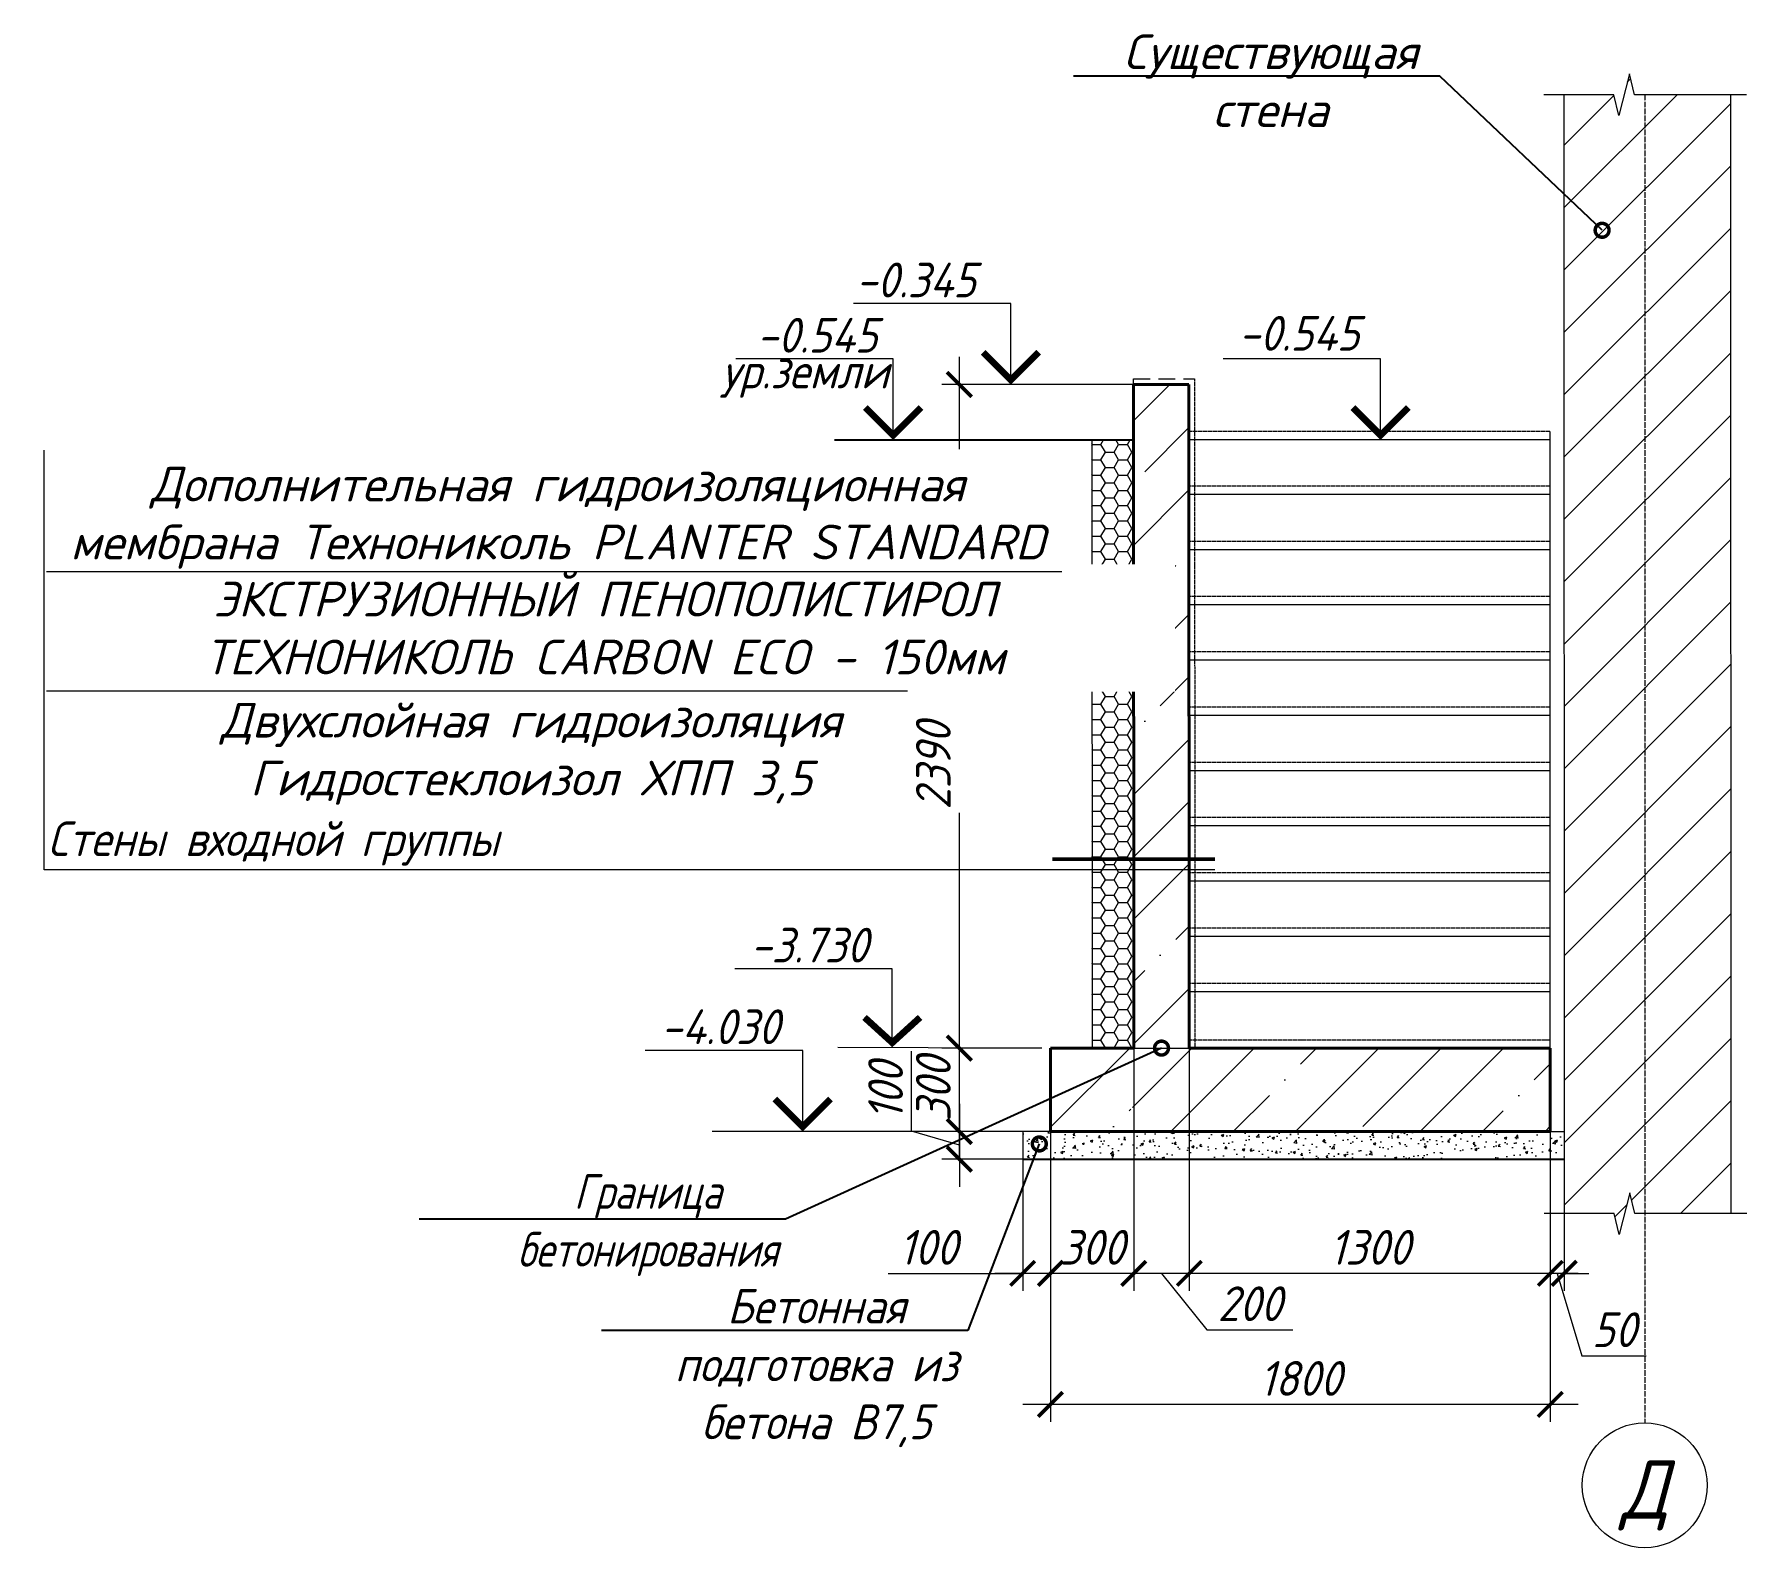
# Model space of a CAD drawing. Header units: millimetres. Extents: x 504091 to 2165846, y 135022 to 442887.
# Drawn here: x 1506859 to 1513026, y 257819 to 263270 of the extents above; entities that cross this region are included whole.
import ezdxf
from ezdxf import colors
from ezdxf.entities.mleader import LeaderData, LeaderLine
from ezdxf.math import Vec2, Vec3

# ---------------------------------------------------------------- set-up
doc = ezdxf.new("R2010")
doc.units = ezdxf.units.MM
for name, pattern in [('ADSK_Линия сетки', [25, 20, -2.5, 0, -2.5]), ('IMPORT-ADSK_Штриховая_ш3 п1_5 _2_', [4.5, 3, -1.5]), ('осеваяX2', [4, 2.5, -0.5, 0.5, -0.5])]:
    doc.linetypes.add(name, pattern=pattern)
doc.layers.get('Defpoints').update_dxf_attribs({"color": 255})
for name, color, linetype, lineweight in [('+АР_Вспомогательная', 7, 'Continuous', 9), ('S-STRS', 31, 'Continuous', 9), ('Монолит тонкий', 204, 'Continuous', 9), ('Оси', 165, 'осеваяX2', 13), ('Размер', 7, 'Continuous', 13), ('размеры', 7, 'Continuous', 9), ('Размеры КР', 164, 'Continuous', 9), ('СПДС_+АР_Выноски', 4, 'Continuous', 9)]:
    doc.layers.add(name, color=color, linetype=linetype, lineweight=lineweight)
for name, color, linetype in [('PS_Выноски', 7, 'Continuous'), ('SGRAND', 7, 'Continuous'), ('Контур', 7, 'Continuous')]:
    doc.layers.add(name, color=color, linetype=linetype)
doc.styles.add('GOST 2.304_new', font='isocpeur.ttf', dxfattribs={"width": 0.9, "oblique": 15})
doc.linetypes.add('zem', pattern='A,1.9,[130,ltypeshp.shx,S=2.4,R=135,X=0.5,Y=-1.8],2,[130,ltypeshp.shx,S=2.4,R=135,X=0.5,Y=-1.8],2,[130,ltypeshp.shx,S=2.4,R=135,X=0.5,Y=-1.8],3.8', length=9.7)
doc.linetypes.add('зигзаг', pattern='A,0.00254,-5.08,[131,ltypeshp.shx,S=5.08,R=0,X=-5.08,Y=0],-10.16,[131,ltypeshp.shx,S=5.08,R=180,X=5.08,Y=0],-5.08', length=20.32254)
doc.dimstyles.new('SPDS 1_50', dxfattribs={"dimscale": 50, "dimtxt": 2.5, "dimasz": 1.77, "dimexe": 1.25, "dimexo": 0.625, "dimtad": 1, "dimdec": 0, "dimrnd": 0.001, "dimzin": 9, "dimtxsty": 'GOST 2.304_new', "dimblk": 'ARCHTICK', "dimcen": 2.5, "dimdle": 2, "dimclrt": 256, "dimadec": 0, "dimazin": 2, "dimtfac": 0.75, "dimtdec": 0, "dimtmove": 1, "dimatfit": 3, "dimfxl": 0, "dimtolj": 1, "dimlwd": 9, "dimlwe": 9, "dimarcsym": 0})

# ---------------------------------------------------------------- blocks, each defined once
blk = doc.blocks.new('_DotSmall')
at = {"color": 0, "linetype": 'ByBlock', "lineweight": 35, "const_width": 0.5}
blk.add_lwpolyline([(-0.0625, 0, 1), (0.0625, 0, 1)], format="xyb", close=True, dxfattribs=at)
blk = doc.blocks.new('_ArchTick')
at = {"color": 0, "linetype": 'ByBlock', "const_width": 0.15}
blk.add_lwpolyline([(-0.5, -0.5), (0.5, 0.5)], dxfattribs=at)
blk = doc.blocks.new('*D3622')
at = {"layer": 'Defpoints', "color": 0, "lineweight": 20, "transparency": 16777216}
for p in [(1512318.4, 259468.7), (1512368.3, 259439.7), (1512318.4, 258807.6)]:
    blk.add_point(p, dxfattribs=at)
at = {"layer": 'Контур', "color": 0, "lineweight": 9, "transparency": 16777216}
for p, q in [((1512318.4, 259437.5), (1512318.4, 258745.1)), ((1512368.3, 259408.5), (1512368.3, 258745.1)), ((1512318.4, 258807.6), (1512229.9, 258807.6)), ((1512368.3, 258807.6), (1512318.4, 258807.6)), ((1512368.3, 258807.6), (1512318.4, 258807.6)), ((1512343.4, 258807.6), (1512432.4, 258510.7)), ((1512368.3, 258807.6), (1512456.8, 258807.6)), ((1512432.4, 258510.7), (1512663.4, 258510.7))]:
    blk.add_line(p, q, dxfattribs=at)
at = {"layer": 'Контур', "color": 0, "lineweight": 9, "transparency": 16777216, "xscale": 88.5, "yscale": 88.5, "zscale": 88.5}
blk.add_blockref('_ArchTick', (1512318.4, 258807.6), dxfattribs=at)
at = {"layer": 'Контур', "color": 0, "lineweight": 9, "transparency": 16777216, "xscale": 88.5, "yscale": 88.5, "zscale": 88.5, "rotation": 180}
blk.add_blockref('_ArchTick', (1512368.3, 258807.6), dxfattribs=at)
at = {"layer": 'Контур', "lineweight": 20, "transparency": 16777216, "insert": (1512547.9, 258604.5), "char_height": 125, "attachment_point": 5, "style": 'GOST 2.304_new'}
blk.add_mtext('\\A1;50', dxfattribs=at)
blk = doc.blocks.new('*D3623')
at = {"layer": 'Defpoints', "color": 0, "lineweight": 20, "transparency": 16777216}
for p in [(1511018.4, 259785.7), (1512318.4, 259468.7), (1511018.4, 258807.6)]:
    blk.add_point(p, dxfattribs=at)
at = {"layer": 'Контур', "color": 0, "lineweight": 9, "transparency": 16777216}
for p, q in [((1511018.4, 259754.4), (1511018.4, 258745.1)), ((1512318.4, 259437.5), (1512318.4, 258745.1)), ((1512418.4, 258807.6), (1510918.4, 258807.6))]:
    blk.add_line(p, q, dxfattribs=at)
at = {"layer": 'Контур', "color": 0, "lineweight": 9, "transparency": 16777216, "xscale": 88.5, "yscale": 88.5, "zscale": 88.5, "rotation": 180}
blk.add_blockref('_ArchTick', (1511018.4, 258807.6), dxfattribs=at)
at = {"layer": 'Контур', "color": 0, "lineweight": 9, "transparency": 16777216, "xscale": 88.5, "yscale": 88.5, "zscale": 88.5}
blk.add_blockref('_ArchTick', (1512318.4, 258807.6), dxfattribs=at)
at = {"layer": 'Контур', "lineweight": 20, "transparency": 16777216, "insert": (1511668.4, 258901.3), "char_height": 125, "attachment_point": 5, "style": 'GOST 2.304_new'}
blk.add_mtext('\\A1;1300', dxfattribs=at)
blk = doc.blocks.new('*D3624')
at = {"layer": 'Defpoints', "color": 0, "lineweight": 20, "transparency": 16777216}
for p in [(1510818.4, 259785.6), (1511018.4, 259785.7), (1510818.4, 258807.6)]:
    blk.add_point(p, dxfattribs=at)
at = {"layer": 'Контур', "color": 0, "lineweight": 9, "transparency": 16777216}
for p, q in [((1510818.4, 259754.4), (1510818.4, 258745.1)), ((1511018.4, 259754.4), (1511018.4, 258745.1)), ((1511118.4, 258807.6), (1510718.4, 258807.6)), ((1510918.4, 258807.6), (1511081.3, 258604.5)), ((1511081.3, 258604.5), (1511391, 258604.5))]:
    blk.add_line(p, q, dxfattribs=at)
at = {"layer": 'Контур', "color": 0, "lineweight": 9, "transparency": 16777216, "xscale": 88.5, "yscale": 88.5, "zscale": 88.5, "rotation": 180}
blk.add_blockref('_ArchTick', (1510818.4, 258807.6), dxfattribs=at)
at = {"layer": 'Контур', "color": 0, "lineweight": 9, "transparency": 16777216, "xscale": 88.5, "yscale": 88.5, "zscale": 88.5}
blk.add_blockref('_ArchTick', (1511018.4, 258807.6), dxfattribs=at)
at = {"layer": 'Контур', "lineweight": 20, "transparency": 16777216, "insert": (1511236.2, 258698.2), "char_height": 125, "attachment_point": 5, "style": 'GOST 2.304_new'}
blk.add_mtext('\\A1;200', dxfattribs=at)
blk = doc.blocks.new('*D3625')
at = {"layer": 'Defpoints', "color": 0, "lineweight": 20, "transparency": 16777216}
for p in [(1510818.4, 259785.6), (1510518.4, 259525.9), (1510518.4, 258807.6)]:
    blk.add_point(p, dxfattribs=at)
at = {"layer": 'Контур', "color": 0, "lineweight": 9, "transparency": 16777216}
for p, q in [((1510818.4, 259754.4), (1510818.4, 258745.1)), ((1510518.4, 259494.7), (1510518.4, 258745.1)), ((1510918.4, 258807.6), (1510418.4, 258807.6))]:
    blk.add_line(p, q, dxfattribs=at)
at = {"layer": 'Контур', "color": 0, "lineweight": 9, "transparency": 16777216, "xscale": 88.5, "yscale": 88.5, "zscale": 88.5, "rotation": 180}
blk.add_blockref('_ArchTick', (1510518.4, 258807.6), dxfattribs=at)
at = {"layer": 'Контур', "color": 0, "lineweight": 9, "transparency": 16777216, "xscale": 88.5, "yscale": 88.5, "zscale": 88.5}
blk.add_blockref('_ArchTick', (1510818.4, 258807.6), dxfattribs=at)
at = {"layer": 'Контур', "lineweight": 20, "transparency": 16777216, "insert": (1510668.4, 258901.3), "char_height": 125, "attachment_point": 5, "style": 'GOST 2.304_new'}
blk.add_mtext('\\A1;300', dxfattribs=at)
blk = doc.blocks.new('*D3626')
at = {"layer": 'Defpoints', "color": 0, "lineweight": 20, "transparency": 16777216}
for p in [(1510518.4, 259525.9), (1510418.4, 259271.7), (1510418.4, 258807.6)]:
    blk.add_point(p, dxfattribs=at)
at = {"layer": 'Контур', "color": 0, "lineweight": 9, "transparency": 16777216}
for p, q in [((1510518.4, 259494.7), (1510518.4, 258745.1)), ((1510418.4, 259240.5), (1510418.4, 258745.1)), ((1509934.3, 258807.6), (1510418.4, 258807.6)), ((1510618.4, 258807.6), (1510318.4, 258807.6))]:
    blk.add_line(p, q, dxfattribs=at)
at = {"layer": 'Контур', "color": 0, "lineweight": 9, "transparency": 16777216, "xscale": 88.5, "yscale": 88.5, "zscale": 88.5, "rotation": 180}
blk.add_blockref('_ArchTick', (1510418.4, 258807.6), dxfattribs=at)
at = {"layer": 'Контур', "color": 0, "lineweight": 9, "transparency": 16777216, "xscale": 88.5, "yscale": 88.5, "zscale": 88.5}
blk.add_blockref('_ArchTick', (1510518.4, 258807.6), dxfattribs=at)
at = {"layer": 'Контур', "lineweight": 20, "transparency": 16777216, "insert": (1510078, 258901.3), "char_height": 125, "attachment_point": 5, "style": 'GOST 2.304_new'}
blk.add_mtext('\\A1;100', dxfattribs=at)
blk = doc.blocks.new('*D3627')
at = {"layer": 'Defpoints', "color": 0, "lineweight": 20, "transparency": 16777216}
for p in [(1510518.4, 259618.7), (1512318.4, 259618.7), (1510518.4, 258335.5)]:
    blk.add_point(p, dxfattribs=at)
at = {"layer": 'Контур', "color": 0, "lineweight": 9, "transparency": 16777216}
for p, q in [((1510518.4, 259587.5), (1510518.4, 258273)), ((1512318.4, 259587.5), (1512318.4, 258273)), ((1512418.4, 258335.5), (1510418.4, 258335.5))]:
    blk.add_line(p, q, dxfattribs=at)
at = {"layer": 'Контур', "color": 0, "lineweight": 9, "transparency": 16777216, "xscale": 88.5, "yscale": 88.5, "zscale": 88.5, "rotation": 180}
blk.add_blockref('_ArchTick', (1510518.4, 258335.5), dxfattribs=at)
at = {"layer": 'Контур', "color": 0, "lineweight": 9, "transparency": 16777216, "xscale": 88.5, "yscale": 88.5, "zscale": 88.5}
blk.add_blockref('_ArchTick', (1512318.4, 258335.5), dxfattribs=at)
at = {"layer": 'Контур', "lineweight": 20, "transparency": 16777216, "insert": (1511418.4, 258429.2), "char_height": 125, "attachment_point": 5, "style": 'GOST 2.304_new'}
blk.add_mtext('\\A1;1800', dxfattribs=at)
blk = doc.blocks.new('*D3628')
at = {"layer": 'Defpoints', "color": 0, "lineweight": 20, "transparency": 16777216}
for p in [(1510190.3, 259618.7), (1510518.4, 259618.7), (1510518.4, 259318.4)]:
    blk.add_point(p, dxfattribs=at)
at = {"layer": 'Контур', "color": 0, "lineweight": 9, "transparency": 16777216}
for p, q in [((1510190.3, 259218.4), (1510190.3, 259718.7)), ((1510487.2, 259618.7), (1510127.8, 259618.7)), ((1510487.2, 259318.4), (1510127.8, 259318.4))]:
    blk.add_line(p, q, dxfattribs=at)
at = {"layer": 'Контур', "color": 0, "lineweight": 9, "transparency": 16777216, "xscale": 88.5, "yscale": 88.5, "zscale": 88.5}
for p, rotation in [((1510190.3, 259618.7), 90), ((1510190.3, 259318.4), 270)]:
    blk.add_blockref('_ArchTick', p, dxfattribs=dict(at, rotation=rotation))
at = {"layer": 'Контур', "lineweight": 20, "transparency": 16777216, "insert": (1510096.6, 259471.6), "char_height": 125, "attachment_point": 5, "rotation": 90, "style": 'GOST 2.304_new'}
blk.add_mtext('\\A1;300', dxfattribs=at)
blk = doc.blocks.new('*D3629')
at = {"layer": 'Defpoints', "color": 0, "lineweight": 20, "transparency": 16777216}
for p in [(1510190.3, 262008.7), (1510817.3, 262008.7), (1510518.4, 259618.7)]:
    blk.add_point(p, dxfattribs=at)
at = {"layer": 'Контур', "color": 0, "lineweight": 9, "transparency": 16777216}
for p, q in [((1510190.3, 259518.7), (1510190.3, 262108.7)), ((1510786.1, 262008.7), (1510127.8, 262008.7)), ((1510487.2, 259618.7), (1510127.8, 259618.7))]:
    blk.add_line(p, q, dxfattribs=at)
at = {"layer": 'Контур', "color": 0, "lineweight": 9, "transparency": 16777216, "xscale": 88.5, "yscale": 88.5, "zscale": 88.5}
for p, rotation in [((1510190.3, 262008.7), 90), ((1510190.3, 259618.7), 270)]:
    blk.add_blockref('_ArchTick', p, dxfattribs=dict(at, rotation=rotation))
at = {"layer": 'Контур', "lineweight": 20, "transparency": 16777216, "insert": (1510096.6, 260635.5), "char_height": 125, "attachment_point": 5, "rotation": 90, "style": 'GOST 2.304_new'}
blk.add_mtext('\\A1;2390', dxfattribs=at)
blk = doc.blocks.new('*D3650')
at = {"layer": 'Defpoints', "color": 0, "lineweight": 20, "transparency": 16777216}
for p in [(1510518.4, 259318.4), (1510190.3, 259218.7), (1510491, 259218.7)]:
    blk.add_point(p, dxfattribs=at)
at = {"layer": 'Размеры КР', "color": 0, "lineweight": 9, "transparency": 16777216}
for p, q in [((1510018.5, 259320.1), (1510018.5, 259607.4)), ((1510190.3, 259418.4), (1510190.3, 259118.7)), ((1510190.3, 259268.6), (1510018.5, 259320.1)), ((1510487.2, 259318.4), (1510127.8, 259318.4)), ((1510459.8, 259218.7), (1510127.8, 259218.7))]:
    blk.add_line(p, q, dxfattribs=at)
at = {"layer": 'Размеры КР', "color": 0, "lineweight": 9, "transparency": 16777216, "xscale": 88.5, "yscale": 88.5, "zscale": 88.5}
for p, rotation in [((1510190.3, 259318.4), 90), ((1510190.3, 259218.7), 270)]:
    blk.add_blockref('_ArchTick', p, dxfattribs=dict(at, rotation=rotation))
at = {"layer": 'Размеры КР', "lineweight": 20, "transparency": 16777216, "insert": (1509924.7, 259463.8), "char_height": 125, "attachment_point": 5, "rotation": 90, "style": 'GOST 2.304_new'}
blk.add_mtext('\\A1;100', dxfattribs=at)

msp = doc.modelspace()

# ---------------------------------------------------------------- hatches: boundary and pattern name
at = {"layer": 'SGRAND', "lineweight": 20}
h = msp.add_hatch(dxfattribs=at)
h.set_pattern_fill('ANSI31', color=256, scale=50)
h.set_pattern_definition([(45, (223703.98, 10975.95), (-112.253202, 112.253202), [])])
h.paths.add_polyline_path([(1512367.3022, 263052.1632), (1512546.9826, 263052.1632), (1512565.7326, 262977.1632), (1512603.2326, 263127.1632), (1512621.9826, 263052.1632), (1512967.3022, 263052.1632), (1512968.4119, 259022.5761), (1512623.0923, 259022.5761), (1512604.3423, 259097.5761), (1512566.8423, 258947.5761), (1512548.0923, 259022.5761), (1512368.4119, 259022.5761)])
h = msp.add_hatch(dxfattribs=at)
h.set_pattern_fill('ANSI35', color=256, scale=50)
h.set_pattern_definition([(45, (223593.98, 10975.95), (-224.5064, 224.5064), []), (45, (223818.48, 10975.95), (-224.5064, 224.5064), [396.875, -79.375, 0, -79.375])])
h.paths.add_polyline_path([(1510817.3022, 262008.7394), (1511017.3022, 262008.7394), (1511017.3022, 259614.4033), (1510817.3022, 259614.4033)])
h.paths.add_polyline_path([(1510917.3022, 259614.4033), (1511017.3022, 259622.5713), (1512318.4119, 259618.7394), (1512318.4119, 259318.7394), (1510769.3276, 259322.5713)])
h.paths.add_polyline_path([(1510518.4119, 259612.7394), (1510817.3022, 259614.4033), (1510917.3022, 259614.4033), (1510769.3276, 259314.4033), (1510517.3022, 259314.4033)])
h = msp.add_hatch(dxfattribs=at)
h.set_pattern_fill('HONEY', color=256, scale=10)
h.set_pattern_definition([(0, (5289.862, 0), (47.625, 27.49630645), [31.75, -63.5]), (120, (5289.862, 0), (-47.6249999, 27.49630663), [31.75, -63.5]), (60, (5289.862, 0), (1e-07, 54.9926131), [-63.5, 31.75])])
h.paths.add_polyline_path([(1510817.3951, 261808.7394), (1510667.395, 261808.7394), (1510668.2987, 259862.4694), (1510818.3667, 259716.2314)])
h.paths.add_polyline_path([(1510818.3667, 259716.2314), (1510668.2987, 259862.4694), (1510668.4119, 259618.7394), (1510818.4119, 259618.7394)])
h = msp.add_hatch(dxfattribs=at)
h.set_pattern_fill('AR-CONC', color=256, scale=0.5)
h.set_pattern_definition([(50, (341699.83, 19552.95), (91.0923345, -7.969543), [9.525, -104.775]), (355, (341699.83, 19552.95), (-17.621711, 95.5284226), [7.62, -83.820292]), (100.451445, (341707.42, 19552.28), (73.4706235, 87.558876), [8.0950044, -89.045122]), (46.1842, (341699.83, 19578.35), (135.53952, -21.021164), [14.2875, -157.1625]), (96.635558, (341711.12, 19576.6), (118.702067, 123.713062), [12.142512, -133.567804]), (351.184151, (341699.83, 19578.35), (118.702067, 123.713062), [11.429984, -125.729866]), (21, (341712.53, 19572), (75.8071956, -51.132599), [9.525, -104.775]), (326, (341712.53, 19572), (30.901014, 92.093983), [7.62, -83.82]), (71.451445, (341718.85, 19567.74), (106.7082096, 40.9613844), [8.0950044, -89.044969]), (37.5, (341699.83, 19552.948), (1.5443016, 42.2775194), [0, -82.804, 0, -85.09, 0, -84.1375]), (7.5, (341699.83, 19552.95), (33.4098313, 50.0902874), [0, -48.514, 0, -80.899, 0, -32.0675]), (327.5, (341671.51, 19552.948), (67.7952976, -2.864372), [0, -31.75, 0, -99.06, 0, -131.445]), (317.5, (341658.81, 19552.95), (74.0645907, 12.7132455), [0, -41.275, 0, -65.786, 0, -93.345])])
h.paths.add_polyline_path([(1510418.4119, 259318.4033), (1510518.4119, 259318.7394), (1512288.4119, 259318.7394), (1512368.3433, 259321.7394), (1512368.2965, 259218.7394), (1510418.4126, 259218.9922)])

# ---------------------------------------------------------------- linework, layer by layer
at = {"layer": '+АР_Вспомогательная', "color": 7, "linetype": 'Continuous', "ltscale": 50}
for points in [[(1513024.8486, 263052.1632), (1512621.9826, 263052.1632), (1512603.2326, 263127.1632), (1512565.7326, 262977.1632), (1512546.9826, 263052.1632), (1512295.3435, 263052.1632)], [(1513025.9583, 259022.5761), (1512623.0923, 259022.5761), (1512604.3423, 259097.5761), (1512566.8423, 258947.5761), (1512548.0923, 259022.5761), (1512296.4532, 259022.5761)]]:
    msp.add_lwpolyline(points, dxfattribs=at)
at = {"layer": 'PS_Выноски', "linetype": 'zem'}
for p, q in [((1509740.3699, 261808.7394), (1510821.0416, 261808.7394)), ((1510418.4119, 259218.7394), (1512368.2965, 259218.7394))]:
    msp.add_line(p, q, dxfattribs=at)
at = {"layer": 'S-STRS', "color": 18, "linetype": 'IMPORT-ADSK_Штриховая_ш3 п1_5 _2_', "ltscale": 20, "true_color": 0x000000}
for p, q in [((1510817.3022, 262028.7394), (1511037.3022, 262028.7394)), ((1512318.4119, 261808.7394), (1512318.4119, 261838.7394))]:
    msp.add_line(p, q, dxfattribs=at)
at = {"layer": 'S-STRS', "color": 18, "linetype": 'IMPORT-ADSK_Штриховая_ш3 п1_5 _2_', "true_color": 0x000000}
for p, q in [((1511037.3022, 262028.7394), (1511038.4119, 259618.7394)), ((1512317.3896, 261838.7394), (1511017.3951, 261838.7394)), ((1512318.3362, 261642.7394), (1511018.3416, 261642.7394)), ((1512318.3362, 261443.7394), (1511018.3416, 261443.7394)), ((1512318.3362, 261244.7394), (1511018.3416, 261244.7394)), ((1512318.3362, 261045.7394), (1511018.3416, 261045.7394)), ((1512318.3362, 260846.7394), (1511018.3416, 260846.7394)), ((1512318.3362, 260647.7394), (1511018.3416, 260647.7394)), ((1512318.3362, 260448.7394), (1511018.3416, 260448.7394)), ((1512318.3362, 260249.7394), (1511018.3416, 260249.7394)), ((1512318.3362, 260050.7394), (1511018.3416, 260050.7394)), ((1512318.3362, 259851.7394), (1511018.3416, 259851.7394)), ((1511018.4119, 259648.7394), (1512318.4119, 259648.7394))]:
    msp.add_line(p, q, dxfattribs=at)
at = {"layer": 'SGRAND', "lineweight": 20}
msp.add_line((1510667.395, 261808.7394), (1510668.4119, 259618.6697), dxfattribs=at)
at = {"layer": 'Контур', "lineweight": 20}
for p, q in [((1512367.3022, 263052.1632), (1512368.4119, 259022.5761)), ((1512967.3022, 263052.1632), (1512968.4119, 259022.5761)), ((1510817.3022, 262008.7394), (1510817.3022, 262028.7394)), ((1512318.4119, 259318.7394), (1512368.4119, 259318.7394))]:
    msp.add_line(p, q, dxfattribs=at)
msp.add_circle((1512658.4119, 258044.3687), 225, dxfattribs=at)
at = {"layer": 'Монолит тонкий', "lineweight": 40, "ltscale": 100}
for p, q in [((1510817.3022, 262008.7394), (1510818.4119, 259618.7394)), ((1510817.3022, 262008.7394), (1511017.3022, 262008.7394)), ((1511017.3022, 262008.7394), (1511018.4119, 259618.7394)), ((1510518.4119, 259618.7394), (1510818.4119, 259618.7394)), ((1510518.4119, 259618.7394), (1510518.4119, 259318.7394)), ((1511018.4119, 259618.7394), (1512318.4119, 259618.7394)), ((1512318.4119, 259618.7394), (1512318.4119, 259318.7394)), ((1510518.4119, 259318.7394), (1512318.4119, 259318.7394))]:
    msp.add_line(p, q, dxfattribs=at)
at = {"layer": 'Монолит тонкий', "lineweight": 20, "ltscale": 100}
for p, q in [((1512318.4119, 261808.7394), (1511017.3951, 261808.7394)), ((1512318.4119, 259618.7394), (1512318.4119, 261808.7394)), ((1512318.3362, 261612.7394), (1511018.3416, 261612.7394)), ((1512318.3362, 261413.7394), (1511018.3416, 261413.7394)), ((1512318.3362, 261214.7394), (1511018.3416, 261214.7394)), ((1512318.3362, 261015.7394), (1511018.3416, 261015.7394)), ((1512318.3362, 260816.7394), (1511018.3416, 260816.7394)), ((1512318.3362, 260617.7394), (1511018.3416, 260617.7394)), ((1512318.3362, 260418.7394), (1511018.3416, 260418.7394)), ((1512318.3362, 260219.7394), (1511018.3416, 260219.7394)), ((1512318.3362, 260020.7394), (1511018.3416, 260020.7394)), ((1512318.3362, 259821.7394), (1511018.3416, 259821.7394))]:
    msp.add_line(p, q, dxfattribs=at)
at = {"layer": 'Оси', "linetype": 'ADSK_Линия сетки'}
msp.add_line((1512658.4119, 263052.1632), (1512658.4119, 258269.3687), dxfattribs=at)
at = {"layer": 'размеры', "ltscale": 50}
msp.add_line((1510834.862, 262008.7394), (1510127.8272, 262008.7394), dxfattribs=at)
for points in [[(1510375.9274, 262007.7394), (1510375.9274, 262300.043), (1509808.8059, 262300.043)], [(1509952.028, 261808.7394), (1509952.028, 262101.043), (1509385.9065, 262101.043)], [(1511707.3924, 261808.7394), (1511707.3924, 262101.043), (1511140.2708, 262101.043)], [(1509948.8799, 259621.2879), (1509948.8799, 259904.5916), (1509381.7583, 259904.5916)], [(1509626.1667, 259318.4033), (1509626.1667, 259610.7069), (1509059.0451, 259610.7069)]]:
    msp.add_lwpolyline(points, dxfattribs=at)
at = {"layer": 'размеры', "ltscale": 50, "const_width": 24}
for points in [[(1510275.9274, 262124.7099), (1510375.9274, 262024.7099), (1510475.9274, 262124.7099)], [(1509852.028, 261925.7099), (1509952.028, 261825.7099), (1510052.028, 261925.7099)], [(1511607.3924, 261925.7099), (1511707.3924, 261825.7099), (1511807.3924, 261925.7099)], [(1510048.8799, 259729.2585), (1509948.8799, 259638.2585), (1509848.8799, 259729.2585)], [(1509726.1667, 259435.3738), (1509626.1667, 259335.3738), (1509526.1667, 259435.3738)]]:
    msp.add_lwpolyline(points, dxfattribs=at)
at = {"layer": 'Размеры КР', "lineweight": 50}
msp.add_line((1511110.2584, 260299.4897), (1510525.9333, 260299.4897), dxfattribs=at)
at = {"layer": 'Размеры КР', "lineweight": 20}
for p, q in [((1510403.1362, 259618.7394), (1509752.3535, 259621.2879)), ((1510127.8272, 259318.4033), (1509300.5329, 259318.4033)), ((1510518.4119, 259318.7394), (1510418.4119, 259318.4033)), ((1510418.4119, 259318.4033), (1510418.4119, 259218.7394)), ((1510418.4119, 259218.7394), (1512368.2965, 259218.7394))]:
    msp.add_line(p, q, dxfattribs=at)
at = {"layer": 'Размеры КР', "linetype": 'зигзаг', "lineweight": 20}
msp.add_line((1510818.4119, 259618.7394), (1511018.4119, 259618.7394), dxfattribs=at)
at = {"layer": 'СПДС_+АР_Выноски', "color": 251, "ltscale": 100, "true_color": 0x636466}
for p, q in [((1510003.8883, 260485.3109), (1506903.122, 260485.3109)), ((1511110.2584, 260260.3109), (1506894.9523, 260260.3109))]:
    msp.add_line(p, q, dxfattribs=at)

# ---------------------------------------------------------------- texts
at = {"layer": 'Оси', "insert": (1512657.9966, 258007.9164), "char_height": 210, "width": 139.32, "attachment_point": 5, "line_spacing_factor": 1.022766, "style": 'GOST 2.304_new'}
msp.add_mtext('\\pt53.9994,108.0009,162.0003,215.9997,269.9991,324.0006,378,431.9994,486.0009,540.0003,593.9997,647.9991,702.0006,756,809.9994,864.0009,918.0003,971.9997,1025.9991,1080.0006,1134,1187.9994,1242.0009,1296.0003,1349.9997,1403.9991,1458.0006,1512,1565.9994,1620.0009,1674.0003,1727.9997;Д', dxfattribs=at)
at = {"layer": 'размеры', "ltscale": 50, "style": 'GOST 2.304_new', "oblique": 15, "width": 0.9}
for s, p in [('-0.345', (1509817.2592, 262322.5162)), ('-0.545', (1509460.1642, 262123.5162)), ('-0.545', (1511195.8121, 262130.4242)), ('ур.земли', (1509333.5191, 261994.6657)), ('-3.730', (1509437.4624, 259927.0648)), ('-4.030', (1509114.7493, 259633.1801))]:
    msp.add_text(s, height=125, dxfattribs=at).set_placement(p)
at = {"layer": 'СПДС_+АР_Выноски', "color": 7, "ltscale": 100, "style": 'GOST 2.304_new', "oblique": 15, "width": 0.9}
msp.add_text('Стены входной группы', height=125, dxfattribs=at).set_placement((1506906.9008, 260310.3109))

# ---------------------------------------------------------------- dimensions: what is measured, and where the dimension line sits
at = {"layer": 'Контур', "lineweight": 20}
for base, p1, p2, angle, picture, middle in [((1510190.3272, 262008.7394), (1510518.4119, 259618.7394), (1510817.3022, 262008.7394), 90, '*D3629', (1510190.3272, 260635.4855)), ((1510518.4119, 258807.5949), (1510818.3518, 259785.6157), (1510518.4119, 259525.9407), 180, '*D3625', (1510668.3819, 258807.5949)), ((1510818.3518, 258807.5949), (1511018.3518, 259785.6852), (1510818.3518, 259785.6157), 180, '*D3624', (1511112.5316, 258604.4699)), ((1510190.3272, 259618.7394), (1510518.4119, 259318.4033), (1510518.4119, 259618.7394), 90, '*D3628', (1510190.3272, 259471.5713)), ((1510418.4119, 258807.5949), (1510518.4119, 259525.9407), (1510418.4119, 259271.7394), 180, '*D3626', (1510077.9539, 258915.7129))]:
    dim = msp.add_linear_dim(base=base, p1=p1, p2=p2, angle=angle, dimstyle='SPDS 1_50', dxfattribs=at)
    dim.commit()
    dim.dimension.update_dxf_attribs({"geometry": picture, "text_midpoint": middle, "dimtype": 160})
for base, p1, p2, picture, middle in [((1511018.3518, 258807.5949), (1512318.4119, 259468.7394), (1511018.3518, 259785.6852), '*D3623', (1511668.3819, 258901.3449)), ((1510518.4119, 258335.4877), (1512318.4119, 259618.7394), (1510518.4119, 259618.7394), '*D3627', (1511418.4119, 258429.2377)), ((1512318.4119, 258807.5949), (1512368.2965, 259439.7013), (1512318.4119, 259468.7394), '*D3622', (1512463.6667, 258604.4699))]:
    dim = msp.add_linear_dim(base=base, p1=p1, p2=p2, angle=180, dimstyle='SPDS 1_50', dxfattribs=at)
    dim.commit()
    dim.dimension.update_dxf_attribs({"geometry": picture, "text_midpoint": middle})
at = {"layer": 'Размеры КР', "lineweight": 20}
dim = msp.add_linear_dim(base=(1510190.3272, 259218.7394), p1=(1510518.4119, 259318.4033), p2=(1510491.0289, 259218.7394), angle=90, dimstyle='SPDS 1_50', dxfattribs=at)
dim.commit()
dim.dimension.update_dxf_attribs({"geometry": '*D3650', "text_midpoint": (1509924.7022, 259351.3838)})

# ---------------------------------------------------------------- leaders
at = {"layer": 'Размер', "ltscale": 20}
ml = msp.add_multileader_mtext('Standard', dxfattribs=at)
ml.set_content('\\A1;{\\W1;Существующая стена}', color=256, style='GOST 2.304_new')
ml.set_leader_properties()
ml.set_arrow_properties(name='DOTSMALL')
ml.build(insert=Vec2(0, 0))
ml.multileader.update_dxf_attribs({"text_left_attachment_type": 6, "text_right_attachment_type": 6, "dogleg_length": 1, "arrow_head_size": 100})
ctx = ml.context
ctx.base_point, ctx.char_height, ctx.arrow_head_size, ctx.landing_gap_size, ctx.plane_origin = Vec3(1510723.3219, 263119.5131), 125, 100, 0, Vec3(1489983.1621, 408326.5)
ctx.left_attachment, ctx.right_attachment, ctx.text_align_type = 6, 6, 1
notes = []
notes.append((ctx, [(0, (1, 1, 0), (1511920.5655, 263119.5131), (-1, 0), 20, [(0, [(1512505.0577, 262563.9458)], 0, [])])]))
ctx.mtext.insert, ctx.mtext.rotation, ctx.mtext.width, ctx.mtext.alignment, ctx.mtext.flow_direction = Vec3(1511311.9437, 263269.5131), 6.283185307, 1286.674802, 2, 5
ml = msp.add_multileader_mtext('Standard', dxfattribs=at)
ml.set_content('\\A1;{\\W0.8;Граница бетонирования}', color=256, style='GOST 2.304_new')
ml.set_leader_properties()
ml.set_arrow_properties(name='DOTSMALL')
ml.build(insert=Vec2(0, 0))
ml.multileader.update_dxf_attribs({"text_left_attachment_type": 6, "text_right_attachment_type": 6, "dogleg_length": 1, "arrow_head_size": 100})
ctx = ml.context
ctx.base_point, ctx.char_height, ctx.arrow_head_size, ctx.landing_gap_size, ctx.plane_origin = Vec3(1508591.3182, 259002.5057), 125, 100, 0, Vec3(1487912.6425, 405092.5894)
ctx.left_attachment, ctx.right_attachment, ctx.text_align_type = 6, 6, 1
notes.append((ctx, [(0, (1, 1, 0), (1509564.8118, 259002.5057), (-1, 0), 20, [(0, [(1510918.4119, 259618.7394)], 0, [])])]))
ctx.mtext.insert, ctx.mtext.rotation, ctx.mtext.width, ctx.mtext.alignment, ctx.mtext.flow_direction = Vec3(1509068.065, 259165.0057), 6.283185307, 1286.674802, 2, 5
ml = msp.add_multileader_mtext('Standard', dxfattribs=at)
ml.set_content('\\A1;Бетонная подготовка из бетона В7,5', color=256, style='GOST 2.304_new')
ml.set_leader_properties()
ml.set_arrow_properties(name='DOTSMALL')
ml.build(insert=Vec2(0, 0))
ml.multileader.update_dxf_attribs({"text_left_attachment_type": 6, "text_right_attachment_type": 6, "dogleg_length": 1, "arrow_head_size": 100})
ctx = ml.context
ctx.base_point, ctx.char_height, ctx.arrow_head_size, ctx.landing_gap_size, ctx.plane_origin = Vec3(1509149.8275, 258602.1239), 125, 100, 0, Vec3(1531006.2358, 403882.8967)
ctx.left_attachment, ctx.right_attachment, ctx.text_align_type = 6, 6, 1
notes.append((ctx, [(1, (1, 1, 0), (1510221.4461, 258602.1239), (-1, 0), 20, [(0, [(1510478.3129, 259273.6606)], 0, [])])]))
ctx.mtext.insert, ctx.mtext.width, ctx.mtext.alignment, ctx.mtext.flow_direction = Vec3(1509675.6368, 258752.1239), 1286.674802, 2, 5
for ctx, leaders in notes:
    for number, flags, end, landing, length, lines in leaders:
        leader = LeaderData()
        leader.index, (leader.has_last_leader_line, leader.has_dogleg_vector, leader.attachment_direction) = number, flags
        leader.last_leader_point, leader.dogleg_vector, leader.dogleg_length = Vec3(end), Vec3(landing), length
        for number, points, colour, breaks in lines:
            line = LeaderLine()
            line.index, line.vertices, line.color, line.breaks = number, Vec3.list(points), colors.encode_raw_color(colour), breaks
            leader.lines.append(line)
        ctx.leaders.append(leader)

# ---------------------------------------------------------------- next in the draw order: texts
at = {"layer": 'Размер', "ltscale": 20, "insert": (1508744.1159, 261712.2983), "char_height": 125, "width": 3630.396291, "attachment_point": 2, "style": 'GOST 2.304_new', "bg_fill": 2}
msp.add_mtext('\\A1;{\\W1;Дополнительная гидроизоляционная мембрана Технониколь PLANTER STANDARD}', dxfattribs=at)

# ---------------------------------------------------------------- next in the draw order: texts
at = {"layer": 'Размер', "ltscale": 20, "insert": (1508913.0801, 261298.1347), "char_height": 125, "width": 3983.459268, "attachment_point": 2, "style": 'GOST 2.304_new', "bg_fill": 2}
msp.add_mtext('\\A1;{\\W1;ЭКСТРУЗИОННЫЙ ПЕНОПОЛИСТИРОЛ ТЕХНОНИКОЛЬ CARBON ECO - 150мм}', dxfattribs=at)

# ---------------------------------------------------------------- next in the draw order: linework, layer by layer
at = {"layer": 'СПДС_+АР_Выноски', "color": 251, "ltscale": 100, "true_color": 0x636466}
msp.add_line((1510559.314, 261333.6069), (1506903.122, 261333.6069), dxfattribs=at)

# ---------------------------------------------------------------- next in the draw order: texts
at = {"layer": 'Размер', "ltscale": 20, "insert": (1508648.4767, 260862.245), "char_height": 125, "width": 3454.252384, "attachment_point": 2, "style": 'GOST 2.304_new', "bg_fill": 2}
msp.add_mtext('\\A1;{\\W1;Двухслойная гидроизоляция Гидростеклоизол ХПП 3,5}', dxfattribs=at)

# ---------------------------------------------------------------- next in the draw order: linework, layer by layer
at = {"layer": 'СПДС_+АР_Выноски', "color": 251, "ltscale": 100, "true_color": 0x636466}
for p, q in [((1506894.9523, 260260.3109), (1506894.9523, 261772.4952)), ((1510003.8883, 260904.6661), (1506903.122, 260904.6661))]:
    msp.add_line(p, q, dxfattribs=at)

doc.saveas('drawing.dxf')
